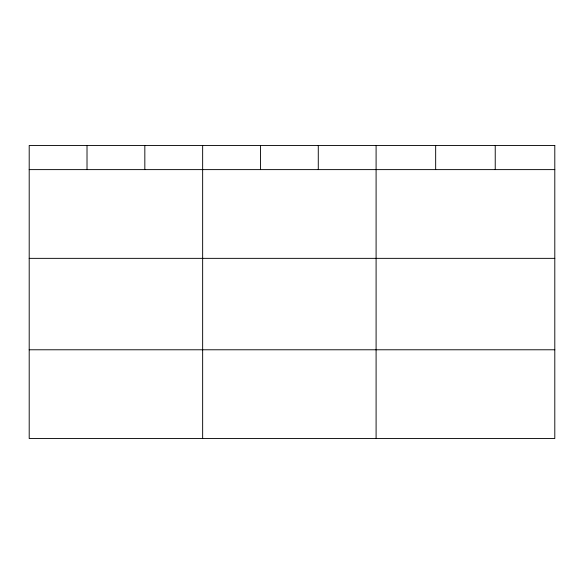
<?xml version="1.0" encoding="UTF-8"?>
<svg xmlns="http://www.w3.org/2000/svg" width="584" height="584" viewBox="0 0 584 584"><rect width="100%" height="100%" fill="white"/><g stroke="black" fill="none" stroke-linecap="round" stroke-linejoin="round"><path stroke-width="0.88" d="M29.2 169.615L554.8 169.615M29.2 258.354L554.8 258.354M29.2 349.779L554.8 349.779M495.232 145.474L495.232 169.615M435.664 145.474L435.664 169.615M376.096 145.474L376.096 438.526M318.28 145.474L318.28 169.615M260.464 145.474L260.464 169.615M202.648 145.474L202.648 438.526M144.832 145.474L144.832 169.615M87.016 145.474L87.016 169.615M554.8 145.474L29.2 145.474L29.2 438.526L554.8 438.526L554.8 145.474"/></g></svg>
